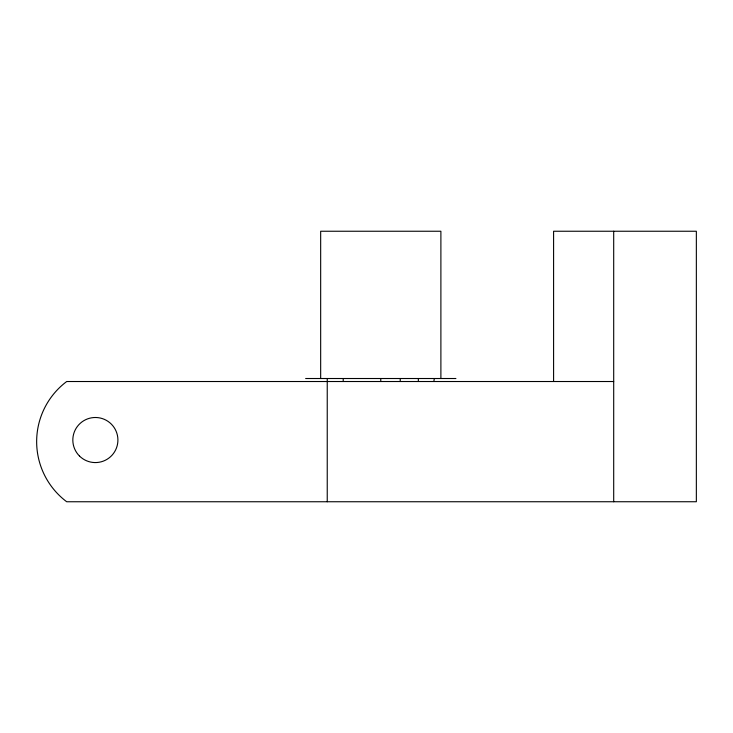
<?xml version="1.0" encoding="UTF-8"?>
<svg xmlns="http://www.w3.org/2000/svg" width="733" height="733" viewBox="0 0 733 733"><rect width="100%" height="100%" fill="white"/><g stroke="black" fill="none" stroke-linecap="round" stroke-linejoin="round"><path stroke-width="1.1" d="M320.669 378.512L320.669 231.243L440.89 231.243L440.89 378.512M327.239 378.512L327.239 501.739M343.209 381.517L343.209 378.512M434.312 378.512L433.854 381.517M613.704 501.739L613.695 231.243M305.643 378.512L455.917 378.512M613.704 381.517L66.703 381.517A75.16 75.16 0 0 0 66.703 501.757L696.35 501.739L696.35 231.243L553.589 231.243L553.589 381.517M418.341 378.512L418.341 381.517M400.227 378.512L400.227 381.517M380.775 378.512L380.775 381.517M79.43 455.972A22.54 22.54 0 0 0 117.143 445.866A22.54 22.54 0 0 0 89.536 418.259A22.54 22.54 0 0 0 79.43 455.972"/></g></svg>
